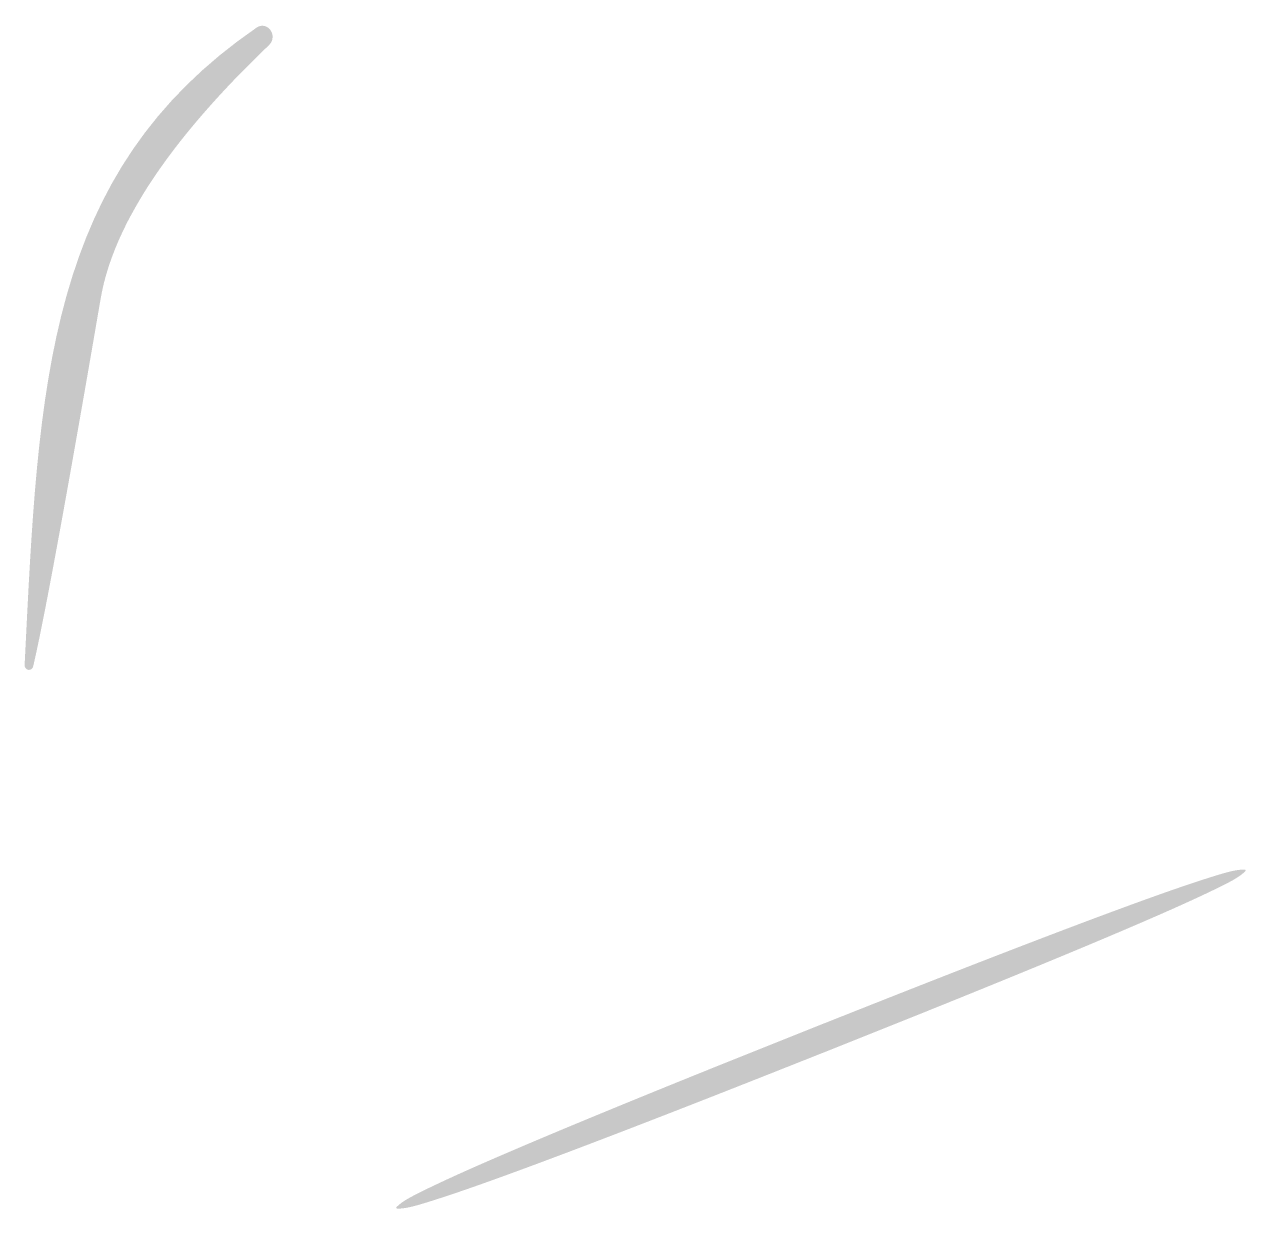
# Model space of a CAD drawing. Extents: x 30 to 5977, y 257 to 3891.
# Drawn here: x 5647.6 to 5715.7, y 3824.2 to 3890.6 of the extents above; entities that cross this region are included whole.
import ezdxf

# ---------------------------------------------------------------- set-up
doc = ezdxf.new("R2010")
doc.units = 0
doc.linetypes.add('Solid', pattern=[0])
doc.layers.add('Layer 1', color=166, linetype='Solid', lineweight=0)

msp = doc.modelspace()

# ---------------------------------------------------------------- hatches: boundary and pattern name
at = {"layer": 'Layer 1'}
h = msp.add_hatch(color=256, dxfattribs=at)
edge = h.paths.add_edge_path(flags=0)
edge.add_spline(control_points=[(5647.652, 3855), (5648.425, 3870.552), (5648.785, 3882.32), (5660.525, 3890.387)], knot_values=[0, 0, 0, 0, 1, 1, 1, 1], degree=3, periodic=0)
edge.add_line((5660.525, 3890.387), (5660.525, 3890.387))
edge.add_spline(control_points=[(5660.525, 3890.387), (5660.756, 3890.557), (5661.085, 3890.508), (5661.271, 3890.276)], knot_values=[0, 0, 0, 0, 1, 1, 1, 1], degree=3, periodic=0)
edge.add_line((5661.271, 3890.276), (5661.271, 3890.276))
edge.add_spline(control_points=[(5661.271, 3890.276), (5661.474, 3890.01), (5661.451, 3889.639), (5661.215, 3889.42)], knot_values=[0, 0, 0, 0, 1, 1, 1, 1], degree=3, periodic=0)
edge.add_spline(control_points=[(5661.215, 3889.42), (5652.956, 3881.519), (5651.878, 3875.387)], knot_values=[0, 0, 0, 1, 1, 1], degree=2, periodic=0)
edge.add_spline(control_points=[(5651.878, 3875.387), (5649.033, 3858.785), (5648.122, 3854.917)], knot_values=[0, 0, 0, 1, 1, 1], degree=2, periodic=0)
edge.add_line((5648.122, 3854.917), (5648.122, 3854.917))
edge.add_spline(control_points=[(5648.122, 3854.917), (5648.094, 3854.797), (5647.979, 3854.722), (5647.858, 3854.743)], knot_values=[0, 0, 0, 0, 1, 1, 1, 1], degree=3, periodic=0)
edge.add_spline(control_points=[(5647.858, 3854.743), (5647.736, 3854.765), (5647.647, 3854.876), (5647.652, 3855)], knot_values=[0, 0, 0, 0, 1, 1, 1, 1], degree=3, periodic=0)
edge.add_line((5647.652, 3855), (5647.652, 3855))
h = msp.add_hatch(color=256, dxfattribs=at)
edge = h.paths.add_edge_path(flags=0)
edge.add_spline(control_points=[(5715.381, 3843.623), (5715.657, 3842.929), (5692.105, 3833.557)], knot_values=[0, 0, 0, 1, 1, 1], degree=2, periodic=0)
edge.add_spline(control_points=[(5692.105, 3833.557), (5668.552, 3824.185), (5668.276, 3824.878)], knot_values=[0, 0, 0, 1, 1, 1], degree=2, periodic=0)
edge.add_spline(control_points=[(5668.276, 3824.878), (5668, 3825.572), (5691.553, 3834.944)], knot_values=[0, 0, 0, 1, 1, 1], degree=2, periodic=0)
edge.add_spline(control_points=[(5691.553, 3834.944), (5715.105, 3844.316), (5715.381, 3843.623)], knot_values=[0, 0, 0, 1, 1, 1], degree=2, periodic=0)

doc.saveas('drawing.dxf')
